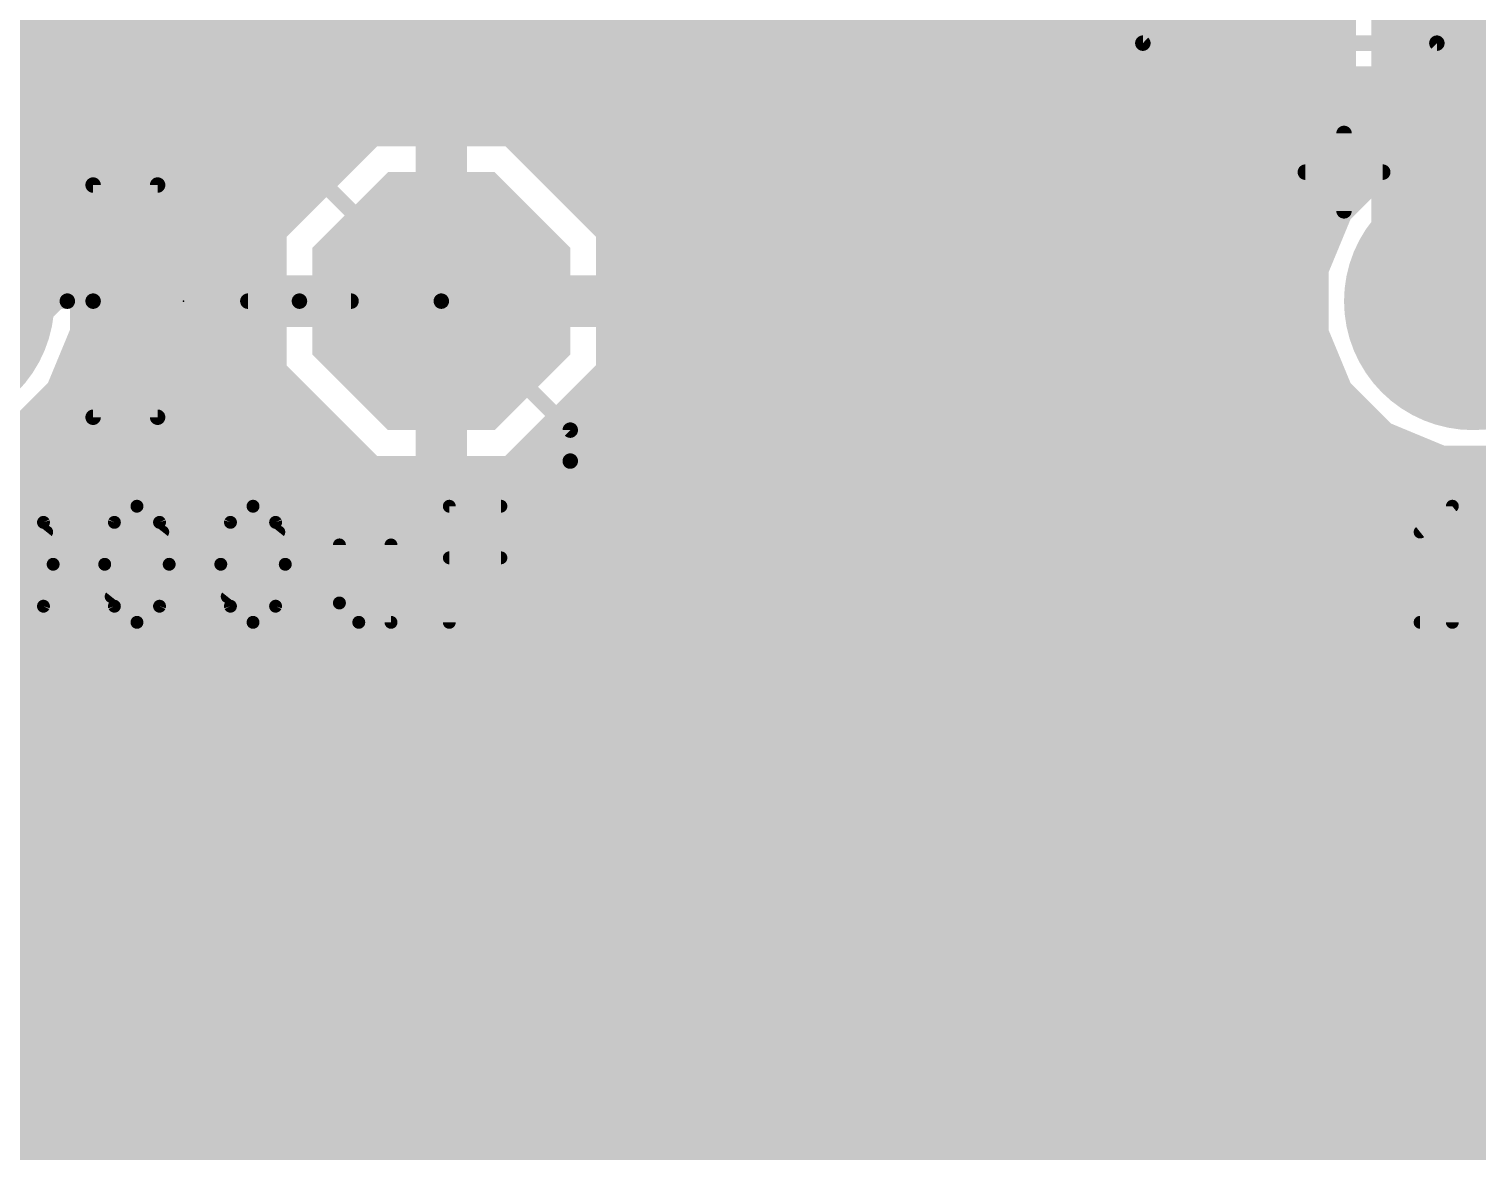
# Model space of a CAD drawing. Extents: x -50 to 50, y 0 to 88.
# Drawn here: x -16.76 to -2.5, y 50.05 to 61.1 of the extents above; entities that cross this region are included whole.
import ezdxf

# ---------------------------------------------------------------- set-up
doc = ezdxf.new("R2010")
doc.units = 0
for name, color, linetype in [('1', 12, 'CONTINUOUS'), ('16', 132, 'CONTINUOUS'), ('17', 110, 'CONTINUOUS'), ('21', 253, 'CONTINUOUS'), ('23', 53, 'CONTINUOUS'), ('27', 253, 'CONTINUOUS'), ('51', 253, 'CONTINUOUS')]:
    doc.layers.add(name, color=color, linetype=linetype)

# ---------------------------------------------------------------- blocks, each defined once
blk = doc.blocks.new('ROUNDP')
at = {"const_width": 0.5}
blk.add_lwpolyline([(0, -0.25, 1), (0, 0.25, 1), (0, -0.25)], format="xyb", dxfattribs=at)
blk = doc.blocks.new('RECT')
blk.add_solid([(-0.5, -0.5), (0.5, -0.5), (-0.5, 0.5), (0.5, 0.5)])
blk = doc.blocks.new('OCTAGONP')
at = {"const_width": 0.5}
blk.add_lwpolyline([(-0.25, -0.1036), (-0.25, 0.1036), (-0.1036, 0.25), (0.1036, 0.25), (0.25, 0.1036), (0.25, -0.1036), (0.1036, -0.25), (-0.1036, -0.25), (-0.25, -0.1036), (-0.25, 0.1036)], dxfattribs=at)

msp = doc.modelspace()

# ---------------------------------------------------------------- linework, layer by layer
at = {"layer": '1'}
for points, const_width in [([(-13.4944, 64.6889), (-17.78, 60.4033)], 0.5), ([(-12.7, 63.5), (-17.78, 58.42)], 2), ([(-2.54, 58.42), (-2.54, 63.5)], 2), ([(-16.1076, 58.1091), (-12.1191, 62.0976)], 0.5), ([(-3.9424, 62.0976), (-3.9424, 59.3827)], 0.5), ([(-13.2167, 61), (-3.9424, 61)], 0.5), ([(-13.7167, 60.5), (-3.9424, 60.5)], 0.5), ([(-13.4348, 60.194), (-14.474, 59.1548)], 0.5), ([(-12.704, 60.194), (-13.4348, 60.194)], 0.5), ([(-12.704, 58.424), (-12.704, 60.194)], 0.5), ([(-12.696, 60.194), (-12.696, 58.424)], 0.5), ([(-11.9652, 60.194), (-12.696, 60.194)], 0.5), ([(-10.926, 59.1548), (-11.9652, 60.194)], 0.5), ([(-14.2167, 60), (-13.6288, 60)], 0.5), ([(-12.704, 60), (-12.696, 60)], 0.5), ([(-11.7712, 60), (-3.9424, 60)], 0.5), ([(-14.7167, 59.5), (-14.1288, 59.5)], 0.5), ([(-12.704, 59.5), (-12.696, 59.5)], 0.5), ([(-11.2712, 59.5), (-3.9424, 59.5)], 0.5), ([(-3.9578, 59.3673), (-4.2124, 58.7527)], 0.5), ([(-3.9424, 59.3827), (-3.9578, 59.3673)], 0.5), ([(-14.474, 59.1548), (-14.474, 58.424)], 0.5), ([(-10.926, 58.424), (-10.926, 59.1548)], 0.5), ([(-15.2167, 59), (-14.474, 59)], 0.5), ([(-12.704, 59), (-12.696, 59)], 0.5), ([(-10.926, 59), (-4.1099, 59)], 0.5), ([(-4.2124, 58.7527), (-4.2124, 58.0873)], 0.5), ([(-15.7167, 58.5), (-14.474, 58.5)], 0.5), ([(-14.474, 58.424), (-12.704, 58.424)], 0.5), ([(-12.704, 58.416), (-14.474, 58.416)], 0.5), ([(-14.474, 58.416), (-14.474, 57.6852)], 0.5), ([(-12.704, 58.5), (-12.696, 58.5)], 0.5), ([(-12.696, 58.424), (-12.704, 58.424)], 0.5), ([(-12.704, 58.424), (-12.704, 58.416)], 0.5), ([(-12.704, 56.646), (-12.704, 58.416)], 0.5), ([(-12.704, 58.416), (-12.696, 58.416)], 0.5), ([(-12.696, 58.416), (-12.696, 58.424)], 0.5), ([(-12.696, 58.424), (-10.926, 58.424)], 0.5), ([(-12.696, 58.416), (-12.696, 56.646)], 0.5), ([(-10.926, 58.416), (-12.696, 58.416)], 0.5), ([(-10.926, 58.5), (-4.2124, 58.5)], 0.5), ([(-10.926, 57.6852), (-10.926, 58.416)], 0.5), ([(-12.7, 58.42), (-11.43, 57.15)], 0.1524), ([(-16.3622, 57.4727), (-16.1076, 58.0873)], 0.5), ([(-16.1076, 58.0873), (-16.1076, 58.1091)], 0.5), ([(-4.2124, 58.0873), (-3.9578, 57.4727)], 0.5), ([(-16.1438, 58), (-14.474, 58)], 0.5), ([(-12.704, 58), (-12.696, 58)], 0.5), ([(-10.926, 58), (-4.1762, 58)], 0.5), ([(-14.474, 57.6852), (-13.4348, 56.646)], 0.5), ([(-11.9652, 56.646), (-10.926, 57.6852)], 0.5), ([(-16.3776, 57.4573), (-16.3622, 57.4727)], 0.5), ([(-16.3776, 42.9234), (-16.3776, 57.4573)], 0.5), ([(-16.3509, 57.5), (-14.2888, 57.5)], 0.5), ([(-12.704, 57.5), (-12.696, 57.5)], 0.5), ([(-11.1112, 57.5), (-3.9691, 57.5)], 0.5), ([(-3.9578, 57.4727), (-3.4873, 57.0022)], 0.5), ([(-16.3776, 57), (-13.7888, 57)], 0.5), ([(-12.704, 57), (-12.696, 57)], 0.5), ([(-11.6112, 57), (-3.482, 57)], 0.5), ([(-11.43, 57.15), (-11.43, 56.8452)], 0.1524), ([(-3.4873, 57.0022), (-2.8727, 56.7476)], 0.5), ([(-11.43, 56.8452), (-11.43, 41.148)], 0.1524), ([(-11.43, 56.8452), (-1.9812, 56.8452)], 0.1524), ([(-2.8727, 56.7476), (-2.2073, 56.7476)], 0.5), ([(-13.4348, 56.646), (-12.704, 56.646)], 0.5), ([(-12.696, 56.646), (-11.9652, 56.646)], 0.5), ([(-16.3776, 56.5), (10.0666, 56.5)], 0.5), ([(-16.3776, 56), (10.0666, 56)], 0.5), ([(-16.3776, 55.5), (10.0666, 55.5)], 0.5), ([(-16.3776, 55), (10.0666, 55)], 0.5), ([(-16.3776, 54.5), (10.0666, 54.5)], 0.5), ([(-16.3776, 54), (10.0666, 54)], 0.5), ([(-16.3776, 53.5), (10.0666, 53.5)], 0.5), ([(-16.3776, 53), (10.0666, 53)], 0.5), ([(-16.3776, 52.5), (10.0666, 52.5)], 0.5), ([(-16.3776, 52), (10.0666, 52)], 0.5), ([(-16.3776, 51.5), (10.0666, 51.5)], 0.5), ([(-16.3776, 51), (10.0666, 51)], 0.5), ([(-16.3776, 50.5), (10.0666, 50.5)], 0.5), ([(-16.3776, 50), (10.0666, 50)], 0.5)]:
    msp.add_lwpolyline(points, dxfattribs=dict(at, const_width=const_width))
for points, const_width in [([(-13.2167, 61.125, 1), (-13.2167, 60.875)], 0.25), ([(-3.9424, 60.875, 1), (-3.9424, 61.125)], 0.25), ([(-13.7167, 60.625, 1), (-13.7167, 60.375)], 0.25), ([(-3.9424, 60.375, 1), (-3.9424, 60.625)], 0.25), ([(-13.4348, 60.319, 1), (-13.4348, 60.069)], 0.25), ([(-13.3464, 60.1056, 1), (-13.5232, 60.2824)], 0.25), ([(-12.579, 60.194, 1), (-12.829, 60.194)], 0.25), ([(-12.571, 60.194, 1), (-12.821, 60.194)], 0.25), ([(-12.696, 60.319, 1), (-12.696, 60.069)], 0.25), ([(-12.704, 60.069, 1), (-12.704, 60.319)], 0.25), ([(-11.8768, 60.2824, 1), (-12.0536, 60.1056)], 0.25), ([(-11.9652, 60.069, 1), (-11.9652, 60.319)], 0.25), ([(-14.2167, 60.125, 1), (-14.2167, 59.875)], 0.25), ([(-13.6288, 59.875, 1), (-13.6288, 60.125)], 0.25), ([(-12.704, 60.125, 1), (-12.704, 59.875)], 0.25), ([(-12.696, 59.875, 1), (-12.696, 60.125)], 0.25), ([(-11.7712, 60.125, 1), (-11.7712, 59.875)], 0.25), ([(-3.9424, 59.875, 1), (-3.9424, 60.125)], 0.25), ([(-14.7167, 59.625, 1), (-14.7167, 59.375)], 0.25), ([(-14.1288, 59.375, 1), (-14.1288, 59.625)], 0.25), ([(-12.704, 59.625, 1), (-12.704, 59.375)], 0.25), ([(-12.696, 59.375, 1), (-12.696, 59.625)], 0.25), ([(-11.2712, 59.625, 1), (-11.2712, 59.375)], 0.25), ([(-3.8423, 59.3195, 1), (-4.0733, 59.4152)], 0.25), ([(-3.854, 59.2943, 1), (-4.0308, 59.4711)], 0.25), ([(-3.9424, 59.375, 1), (-3.9424, 59.625)], 0.25), ([(-4.0462, 59.4557, 1), (-3.8694, 59.2789)], 0.25), ([(-4.0674, 59.3827, 1), (-3.8174, 59.3827)], 0.25), ([(-14.349, 59.1548, 1), (-14.599, 59.1548)], 0.25), ([(-14.5624, 59.2432, 1), (-14.3856, 59.0664)], 0.25), ([(-10.801, 59.1548, 1), (-11.051, 59.1548)], 0.25), ([(-11.0144, 59.0664, 1), (-10.8376, 59.2432)], 0.25), ([(-15.2167, 59.125, 1), (-15.2167, 58.875)], 0.25), ([(-14.474, 58.875, 1), (-14.474, 59.125)], 0.25), ([(-12.704, 59.125, 1), (-12.704, 58.875)], 0.25), ([(-12.696, 58.875, 1), (-12.696, 59.125)], 0.25), ([(-10.926, 59.125, 1), (-10.926, 58.875)], 0.25), ([(-4.1099, 58.875, 1), (-4.1099, 59.125)], 0.25), ([(-4.0874, 58.7527, 1), (-4.3374, 58.7527)], 0.25), ([(-4.3279, 58.8005, 1), (-4.0969, 58.7048)], 0.25), ([(-3.04, 58.42, 1), (-2.04, 58.42)], 1), ([(-15.7167, 58.625, 1), (-15.7167, 58.375)], 0.25), ([(-14.474, 58.549, 1), (-14.474, 58.299)], 0.25), ([(-14.474, 58.541, 1), (-14.474, 58.291)], 0.25), ([(-14.349, 58.416, 1), (-14.599, 58.416)], 0.25), ([(-14.474, 58.375, 1), (-14.474, 58.625)], 0.25), ([(-12.704, 58.625, 1), (-12.704, 58.375)], 0.25), ([(-12.704, 58.549, 1), (-12.704, 58.299)], 0.25), ([(-12.579, 58.424, 1), (-12.829, 58.424)], 0.25), ([(-12.579, 58.416, 1), (-12.829, 58.416)], 0.25), ([(-12.704, 58.541, 1), (-12.704, 58.291)], 0.25), ([(-12.571, 58.424, 1), (-12.821, 58.424)], 0.25), ([(-12.696, 58.549, 1), (-12.696, 58.299)], 0.25), ([(-12.571, 58.416, 1), (-12.821, 58.416)], 0.25), ([(-12.696, 58.541, 1), (-12.696, 58.291)], 0.25), ([(-12.704, 58.299, 1), (-12.704, 58.549)], 0.25), ([(-12.704, 58.291, 1), (-12.704, 58.541)], 0.25), ([(-12.696, 58.375, 1), (-12.696, 58.625)], 0.25), ([(-12.696, 58.299, 1), (-12.696, 58.549)], 0.25), ([(-12.696, 58.291, 1), (-12.696, 58.541)], 0.25), ([(-10.926, 58.625, 1), (-10.926, 58.375)], 0.25), ([(-10.801, 58.416, 1), (-11.051, 58.416)], 0.25), ([(-10.926, 58.299, 1), (-10.926, 58.549)], 0.25), ([(-10.926, 58.291, 1), (-10.926, 58.541)], 0.25), ([(-4.2124, 58.375, 1), (-4.2124, 58.625)], 0.25), ([(-14.599, 58.424, 1), (-14.349, 58.424)], 0.25), ([(-12.829, 58.424, 1), (-12.579, 58.424)], 0.25), ([(-12.829, 58.416, 1), (-12.579, 58.416)], 0.25), ([(-12.821, 58.424, 1), (-12.571, 58.424)], 0.25), ([(-12.821, 58.416, 1), (-12.571, 58.416)], 0.25), ([(-12.6731, 58.4469, 1), (-12.7269, 58.3931)], 0.0762), ([(-11.051, 58.424, 1), (-10.801, 58.424)], 0.25), ([(-15.9826, 58.1091, 1), (-16.2326, 58.1091)], 0.25), ([(-15.9921, 58.0395, 1), (-16.2231, 58.1352)], 0.25), ([(-4.0969, 58.1352, 1), (-4.3279, 58.0395)], 0.25), ([(-16.1438, 58.125, 1), (-16.1438, 57.875)], 0.25), ([(-16.196, 58.1975, 1), (-16.0192, 58.0207)], 0.25), ([(-16.2326, 58.0873, 1), (-15.9826, 58.0873)], 0.25), ([(-14.474, 57.875, 1), (-14.474, 58.125)], 0.25), ([(-12.704, 58.125, 1), (-12.704, 57.875)], 0.25), ([(-12.696, 57.875, 1), (-12.696, 58.125)], 0.25), ([(-10.926, 58.125, 1), (-10.926, 57.875)], 0.25), ([(-4.3374, 58.0873, 1), (-4.0874, 58.0873)], 0.25), ([(-4.1762, 57.875, 1), (-4.1762, 58.125)], 0.25), ([(-14.3856, 57.7736, 1), (-14.5624, 57.5968)], 0.25), ([(-10.8376, 57.5968, 1), (-11.0144, 57.7736)], 0.25), ([(-14.599, 57.6852, 1), (-14.349, 57.6852)], 0.25), ([(-11.051, 57.6852, 1), (-10.801, 57.6852)], 0.25), ([(-16.2526, 57.4573, 1), (-16.5026, 57.4573)], 0.25), ([(-16.466, 57.5457, 1), (-16.2892, 57.3689)], 0.25), ([(-16.4777, 57.5205, 1), (-16.2467, 57.4248)], 0.25), ([(-16.3509, 57.625, 1), (-16.3509, 57.375)], 0.25), ([(-16.2738, 57.3843, 1), (-16.4506, 57.5611)], 0.25), ([(-14.2888, 57.375, 1), (-14.2888, 57.625)], 0.25), ([(-12.704, 57.625, 1), (-12.704, 57.375)], 0.25), ([(-12.696, 57.375, 1), (-12.696, 57.625)], 0.25), ([(-11.1112, 57.625, 1), (-11.1112, 57.375)], 0.25), ([(-3.8694, 57.561, 1), (-4.0462, 57.3843)], 0.25), ([(-4.0733, 57.4248, 1), (-3.8423, 57.5205)], 0.25), ([(-3.9691, 57.375, 1), (-3.9691, 57.625)], 0.25), ([(-16.3776, 57.125, 1), (-16.3776, 56.875)], 0.25), ([(-13.7888, 56.875, 1), (-13.7888, 57.125)], 0.25), ([(-12.704, 57.125, 1), (-12.704, 56.875)], 0.25), ([(-12.696, 56.875, 1), (-12.696, 57.125)], 0.25), ([(-11.6112, 57.125, 1), (-11.6112, 56.875)], 0.25), ([(-11.3919, 57.15, 1), (-11.4681, 57.15)], 0.0762), ([(-11.4569, 57.1231, 1), (-11.4031, 57.1769)], 0.0762), ([(-3.4395, 57.1177, 1), (-3.5352, 56.8867)], 0.25), ([(-3.5757, 56.9138, 1), (-3.3989, 57.0906)], 0.25), ([(-3.482, 56.875, 1), (-3.482, 57.125)], 0.25), ([(-11.3919, 56.8452, 1), (-11.4681, 56.8452)], 0.0762), ([(-11.43, 56.8833, 1), (-11.43, 56.8071)], 0.0762), ([(-2.8727, 56.8726, 1), (-2.8727, 56.6226)], 0.25), ([(-2.9205, 56.6321, 1), (-2.8248, 56.8631)], 0.25), ([(-13.4348, 56.771, 1), (-13.4348, 56.521)], 0.25), ([(-13.5232, 56.5576, 1), (-13.3464, 56.7344)], 0.25), ([(-12.829, 56.646, 1), (-12.579, 56.646)], 0.25), ([(-12.696, 56.771, 1), (-12.696, 56.521)], 0.25), ([(-12.821, 56.646, 1), (-12.571, 56.646)], 0.25), ([(-12.704, 56.521, 1), (-12.704, 56.771)], 0.25), ([(-12.0536, 56.7344, 1), (-11.8768, 56.5576)], 0.25), ([(-11.9652, 56.521, 1), (-11.9652, 56.771)], 0.25), ([(-11.4681, 56.8452, 1), (-11.3919, 56.8452)], 0.0762), ([(-16.3776, 56.625, 1), (-16.3776, 56.375)], 0.25), ([(-16.3776, 56.125, 1), (-16.3776, 55.875)], 0.25), ([(-16.3776, 55.625, 1), (-16.3776, 55.375)], 0.25), ([(-16.3776, 55.125, 1), (-16.3776, 54.875)], 0.25), ([(-16.3776, 54.625, 1), (-16.3776, 54.375)], 0.25), ([(-16.3776, 54.125, 1), (-16.3776, 53.875)], 0.25), ([(-16.3776, 53.625, 1), (-16.3776, 53.375)], 0.25), ([(-16.3776, 53.125, 1), (-16.3776, 52.875)], 0.25), ([(-16.3776, 52.625, 1), (-16.3776, 52.375)], 0.25), ([(-16.3776, 52.125, 1), (-16.3776, 51.875)], 0.25), ([(-16.3776, 51.625, 1), (-16.3776, 51.375)], 0.25), ([(-16.3776, 51.125, 1), (-16.3776, 50.875)], 0.25), ([(-16.3776, 50.625, 1), (-16.3776, 50.375)], 0.25), ([(-16.3776, 50.125, 1), (-16.3776, 49.875)], 0.25)]:
    msp.add_lwpolyline(points, format="xyb", dxfattribs=dict(at, const_width=const_width))
at = {"layer": '16'}
for points, const_width in [([(-10.2108, 65.3796), (-5.7912, 60.96)], 0.1524), ([(-10.182, 64.674), (-5.9894, 60.4814)], 0.5), ([(-12.7, 58.42), (-15.5448, 61.2648)], 0.1524), ([(-23.4738, 61), (-6.508, 61)], 0.5), ([(-5.7912, 60.96), (-2.8956, 60.96)], 0.1524), ([(-2.8956, 60.96), (15.6972, 42.3672)], 0.1524), ([(-23.4738, 60.5), (-6.008, 60.5)], 0.5), ([(-5.9894, 60.4814), (-3.0938, 60.4814)], 0.5), ([(-3.0938, 60.4814), (-2.7048, 60.0924)], 0.5), ([(-16.8327, 59.8378), (-17.4473, 60.0924)], 0.5), ([(-13.4348, 60.194), (-14.474, 59.1548)], 0.5), ([(-12.704, 60.194), (-13.4348, 60.194)], 0.5), ([(-12.704, 58.424), (-12.704, 60.194)], 0.5), ([(-12.696, 60.194), (-12.696, 58.424)], 0.5), ([(-11.9652, 60.194), (-12.696, 60.194)], 0.5), ([(-10.926, 59.1548), (-11.9652, 60.194)], 0.5), ([(-2.8727, 60.0924), (-3.4873, 59.8378)], 0.5), ([(-2.7048, 60.0924), (-2.8727, 60.0924)], 0.5), ([(-17.2243, 60), (-13.6288, 60)], 0.5), ([(-12.704, 60), (-12.696, 60)], 0.5), ([(-11.7712, 60), (-3.0957, 60)], 0.5), ([(-16.3622, 59.3673), (-16.8327, 59.8378)], 0.5), ([(-3.4873, 59.8378), (-3.9578, 59.3673)], 0.5), ([(-16.4949, 59.5), (-14.1288, 59.5)], 0.5), ([(-16.1076, 58.7527), (-16.3622, 59.3673)], 0.5), ([(-12.704, 59.5), (-12.696, 59.5)], 0.5), ([(-11.2712, 59.5), (-3.8251, 59.5)], 0.5), ([(-3.9578, 59.3673), (-4.2124, 58.7527)], 0.5), ([(-14.474, 59.1548), (-14.474, 58.424)], 0.5), ([(-10.926, 58.424), (-10.926, 59.1548)], 0.5), ([(-16.2101, 59), (-14.474, 59)], 0.5), ([(-12.704, 59), (-12.696, 59)], 0.5), ([(-10.926, 59), (-4.1099, 59)], 0.5), ([(-16.1076, 58.0873), (-16.1076, 58.7527)], 0.5), ([(-4.2124, 58.7527), (-4.2124, 58.0873)], 0.5), ([(-16.1076, 58.5), (-14.474, 58.5)], 0.5), ([(-14.474, 58.424), (-12.704, 58.424)], 0.5), ([(-12.704, 58.416), (-14.474, 58.416)], 0.5), ([(-14.474, 58.416), (-14.474, 57.6852)], 0.5), ([(-12.704, 58.5), (-12.696, 58.5)], 0.5), ([(-12.696, 58.424), (-12.704, 58.424)], 0.5), ([(-12.704, 58.424), (-12.704, 58.416)], 0.5), ([(-12.704, 56.646), (-12.704, 58.416)], 0.5), ([(-12.704, 58.416), (-12.696, 58.416)], 0.5), ([(-12.696, 58.416), (-12.696, 58.424)], 0.5), ([(-12.696, 58.424), (-10.926, 58.424)], 0.5), ([(-12.696, 58.416), (-12.696, 56.646)], 0.5), ([(-10.926, 58.416), (-12.696, 58.416)], 0.5), ([(-10.926, 58.5), (-4.2124, 58.5)], 0.5), ([(-10.926, 57.6852), (-10.926, 58.416)], 0.5), ([(-16.3622, 57.4727), (-16.1076, 58.0873)], 0.5), ([(-4.2124, 58.0873), (-3.9578, 57.4727)], 0.5), ([(-16.1438, 58), (-14.474, 58)], 0.5), ([(-12.704, 58), (-12.696, 58)], 0.5), ([(-10.926, 58), (-4.1762, 58)], 0.5), ([(-14.474, 57.6852), (-13.4348, 56.646)], 0.5), ([(-11.9652, 56.646), (-10.926, 57.6852)], 0.5), ([(-16.8327, 57.0022), (-16.3622, 57.4727)], 0.5), ([(-16.3509, 57.5), (-14.2888, 57.5)], 0.5), ([(-12.704, 57.5), (-12.696, 57.5)], 0.5), ([(-11.1112, 57.5), (-3.9691, 57.5)], 0.5), ([(-3.9578, 57.4727), (-3.4873, 57.0022)], 0.5), ([(-17.4473, 56.7476), (-16.8327, 57.0022)], 0.5), ([(-16.838, 57), (-13.7888, 57)], 0.5), ([(-12.704, 57), (-12.696, 57)], 0.5), ([(-11.6112, 57), (-3.482, 57)], 0.5), ([(-3.4873, 57.0022), (-2.8727, 56.7476)], 0.5), ([(-2.8727, 56.7476), (-2.2073, 56.7476)], 0.5), ([(-13.4348, 56.646), (-12.704, 56.646)], 0.5), ([(-12.696, 56.646), (-11.9652, 56.646)], 0.5), ([(-23.4738, 56.5), (0.8876, 56.5)], 0.5), ([(-23.4738, 56), (1.3876, 56)], 0.5), ([(-23.4738, 55.5), (1.8876, 55.5)], 0.5), ([(-23.4738, 55), (2.3876, 55)], 0.5), ([(-23.4738, 54.5), (2.8876, 54.5)], 0.5), ([(-23.4738, 54), (3.3876, 54)], 0.5), ([(-23.4738, 53.5), (3.8876, 53.5)], 0.5), ([(-23.4738, 53), (4.3876, 53)], 0.5), ([(-23.4738, 52.5), (4.8876, 52.5)], 0.5), ([(-23.4738, 52), (5.3876, 52)], 0.5), ([(-23.4738, 51.5), (5.8876, 51.5)], 0.5), ([(-23.4738, 51), (6.3876, 51)], 0.5), ([(-23.4738, 50.5), (6.8876, 50.5)], 0.5), ([(-23.4738, 50), (7.3876, 50)], 0.5)]:
    msp.add_lwpolyline(points, dxfattribs=dict(at, const_width=const_width))
for points, const_width in [([(-6.508, 60.875, 1), (-6.508, 61.125)], 0.25), ([(-5.7912, 60.9981, 1), (-5.7912, 60.9219)], 0.0762), ([(-2.8687, 60.9869, 1), (-2.9225, 60.9331)], 0.0762), ([(-2.8956, 60.9219, 1), (-2.8956, 60.9981)], 0.0762), ([(-5.8181, 60.9331, 1), (-5.7643, 60.9869)], 0.0762), ([(-5.9894, 60.6064, 1), (-5.9894, 60.3564)], 0.25), ([(-6.0778, 60.393, 1), (-5.9011, 60.5698)], 0.25), ([(-6.008, 60.375, 1), (-6.008, 60.625)], 0.25), ([(-3.0055, 60.5698, 1), (-3.1822, 60.393)], 0.25), ([(-3.0938, 60.3564, 1), (-3.0938, 60.6064)], 0.25), ([(-13.4348, 60.319, 1), (-13.4348, 60.069)], 0.25), ([(-13.3464, 60.1056, 1), (-13.5232, 60.2824)], 0.25), ([(-12.579, 60.194, 1), (-12.829, 60.194)], 0.25), ([(-12.571, 60.194, 1), (-12.821, 60.194)], 0.25), ([(-12.696, 60.319, 1), (-12.696, 60.069)], 0.25), ([(-12.704, 60.069, 1), (-12.704, 60.319)], 0.25), ([(-11.8768, 60.2824, 1), (-12.0536, 60.1056)], 0.25), ([(-11.9652, 60.069, 1), (-11.9652, 60.319)], 0.25), ([(-2.8727, 60.2174, 1), (-2.8727, 59.9674)], 0.25), ([(-2.8248, 59.9769, 1), (-2.9205, 60.2079)], 0.25), ([(-2.7048, 59.9674, 1), (-2.7048, 60.2174)], 0.25), ([(-13.6288, 59.875, 1), (-13.6288, 60.125)], 0.25), ([(-12.704, 60.125, 1), (-12.704, 59.875)], 0.25), ([(-12.696, 59.875, 1), (-12.696, 60.125)], 0.25), ([(-11.7712, 60.125, 1), (-11.7712, 59.875)], 0.25), ([(-3.0957, 59.875, 1), (-3.0957, 60.125)], 0.25), ([(-2.7932, 60.004, 1), (-2.6164, 60.1808)], 0.25), ([(-16.7443, 59.9262, 1), (-16.921, 59.7494)], 0.25), ([(-16.8805, 59.7223, 1), (-16.7848, 59.9533)], 0.25), ([(-3.5352, 59.9533, 1), (-3.4395, 59.7223)], 0.25), ([(-3.3989, 59.7494, 1), (-3.5757, 59.9262)], 0.25), ([(-16.4949, 59.625, 1), (-16.4949, 59.375)], 0.25), ([(-16.2467, 59.4152, 1), (-16.4777, 59.3195)], 0.25), ([(-14.1288, 59.375, 1), (-14.1288, 59.625)], 0.25), ([(-12.704, 59.625, 1), (-12.704, 59.375)], 0.25), ([(-12.696, 59.375, 1), (-12.696, 59.625)], 0.25), ([(-11.2712, 59.625, 1), (-11.2712, 59.375)], 0.25), ([(-3.8423, 59.3195, 1), (-4.0733, 59.4152)], 0.25), ([(-3.8251, 59.375, 1), (-3.8251, 59.625)], 0.25), ([(-16.4506, 59.2789, 1), (-16.2738, 59.4557)], 0.25), ([(-4.0462, 59.4557, 1), (-3.8694, 59.2789)], 0.25), ([(-14.349, 59.1548, 1), (-14.599, 59.1548)], 0.25), ([(-14.5624, 59.2432, 1), (-14.3856, 59.0664)], 0.25), ([(-10.801, 59.1548, 1), (-11.051, 59.1548)], 0.25), ([(-11.0144, 59.0664, 1), (-10.8376, 59.2432)], 0.25), ([(-16.2101, 59.125, 1), (-16.2101, 58.875)], 0.25), ([(-14.474, 58.875, 1), (-14.474, 59.125)], 0.25), ([(-12.704, 59.125, 1), (-12.704, 58.875)], 0.25), ([(-12.696, 58.875, 1), (-12.696, 59.125)], 0.25), ([(-10.926, 59.125, 1), (-10.926, 58.875)], 0.25), ([(-4.1099, 58.875, 1), (-4.1099, 59.125)], 0.25), ([(-15.9826, 58.7527, 1), (-16.2326, 58.7527)], 0.25), ([(-16.2231, 58.7048, 1), (-15.9921, 58.8005)], 0.25), ([(-4.0874, 58.7527, 1), (-4.3374, 58.7527)], 0.25), ([(-4.3279, 58.8005, 1), (-4.0969, 58.7048)], 0.25), ([(-16.1076, 58.625, 1), (-16.1076, 58.375)], 0.25), ([(-14.474, 58.549, 1), (-14.474, 58.299)], 0.25), ([(-14.474, 58.541, 1), (-14.474, 58.291)], 0.25), ([(-14.349, 58.416, 1), (-14.599, 58.416)], 0.25), ([(-14.474, 58.375, 1), (-14.474, 58.625)], 0.25), ([(-12.704, 58.625, 1), (-12.704, 58.375)], 0.25), ([(-12.704, 58.549, 1), (-12.704, 58.299)], 0.25), ([(-12.579, 58.424, 1), (-12.829, 58.424)], 0.25), ([(-12.579, 58.416, 1), (-12.829, 58.416)], 0.25), ([(-12.704, 58.541, 1), (-12.704, 58.291)], 0.25), ([(-12.571, 58.424, 1), (-12.821, 58.424)], 0.25), ([(-12.696, 58.549, 1), (-12.696, 58.299)], 0.25), ([(-12.571, 58.416, 1), (-12.821, 58.416)], 0.25), ([(-12.696, 58.541, 1), (-12.696, 58.291)], 0.25), ([(-12.704, 58.299, 1), (-12.704, 58.549)], 0.25), ([(-12.704, 58.291, 1), (-12.704, 58.541)], 0.25), ([(-12.696, 58.375, 1), (-12.696, 58.625)], 0.25), ([(-12.696, 58.299, 1), (-12.696, 58.549)], 0.25), ([(-12.696, 58.291, 1), (-12.696, 58.541)], 0.25), ([(-10.926, 58.625, 1), (-10.926, 58.375)], 0.25), ([(-10.801, 58.416, 1), (-11.051, 58.416)], 0.25), ([(-10.926, 58.299, 1), (-10.926, 58.549)], 0.25), ([(-10.926, 58.291, 1), (-10.926, 58.541)], 0.25), ([(-4.2124, 58.375, 1), (-4.2124, 58.625)], 0.25), ([(-14.599, 58.424, 1), (-14.349, 58.424)], 0.25), ([(-12.829, 58.424, 1), (-12.579, 58.424)], 0.25), ([(-12.829, 58.416, 1), (-12.579, 58.416)], 0.25), ([(-12.821, 58.424, 1), (-12.571, 58.424)], 0.25), ([(-12.821, 58.416, 1), (-12.571, 58.416)], 0.25), ([(-12.7269, 58.3931, 1), (-12.6731, 58.4469)], 0.0762), ([(-11.051, 58.424, 1), (-10.801, 58.424)], 0.25), ([(-15.9921, 58.0395, 1), (-16.2231, 58.1352)], 0.25), ([(-4.0969, 58.1352, 1), (-4.3279, 58.0395)], 0.25), ([(-16.1438, 58.125, 1), (-16.1438, 57.875)], 0.25), ([(-16.2326, 58.0873, 1), (-15.9826, 58.0873)], 0.25), ([(-14.474, 57.875, 1), (-14.474, 58.125)], 0.25), ([(-12.704, 58.125, 1), (-12.704, 57.875)], 0.25), ([(-12.696, 57.875, 1), (-12.696, 58.125)], 0.25), ([(-10.926, 58.125, 1), (-10.926, 57.875)], 0.25), ([(-4.3374, 58.0873, 1), (-4.0874, 58.0873)], 0.25), ([(-4.1762, 57.875, 1), (-4.1762, 58.125)], 0.25), ([(-14.3856, 57.7736, 1), (-14.5624, 57.5968)], 0.25), ([(-10.8376, 57.5968, 1), (-11.0144, 57.7736)], 0.25), ([(-14.599, 57.6852, 1), (-14.349, 57.6852)], 0.25), ([(-11.051, 57.6852, 1), (-10.801, 57.6852)], 0.25), ([(-16.4777, 57.5205, 1), (-16.2467, 57.4248)], 0.25), ([(-16.3509, 57.625, 1), (-16.3509, 57.375)], 0.25), ([(-16.2738, 57.3843, 1), (-16.4506, 57.561)], 0.25), ([(-14.2888, 57.375, 1), (-14.2888, 57.625)], 0.25), ([(-12.704, 57.625, 1), (-12.704, 57.375)], 0.25), ([(-12.696, 57.375, 1), (-12.696, 57.625)], 0.25), ([(-11.1112, 57.625, 1), (-11.1112, 57.375)], 0.25), ([(-3.8694, 57.561, 1), (-4.0462, 57.3843)], 0.25), ([(-4.0733, 57.4248, 1), (-3.8423, 57.5205)], 0.25), ([(-3.9691, 57.375, 1), (-3.9691, 57.625)], 0.25), ([(-16.838, 57.125, 1), (-16.838, 56.875)], 0.25), ([(-16.921, 57.0906, 1), (-16.7443, 56.9138)], 0.25), ([(-16.7848, 56.8867, 1), (-16.8805, 57.1177)], 0.25), ([(-13.7888, 56.875, 1), (-13.7888, 57.125)], 0.25), ([(-12.704, 57.125, 1), (-12.704, 56.875)], 0.25), ([(-12.696, 56.875, 1), (-12.696, 57.125)], 0.25), ([(-11.6112, 57.125, 1), (-11.6112, 56.875)], 0.25), ([(-3.4395, 57.1177, 1), (-3.5352, 56.8867)], 0.25), ([(-3.5757, 56.9138, 1), (-3.3989, 57.0906)], 0.25), ([(-3.482, 56.875, 1), (-3.482, 57.125)], 0.25), ([(-2.8727, 56.8726, 1), (-2.8727, 56.6226)], 0.25), ([(-2.9205, 56.6321, 1), (-2.8248, 56.8631)], 0.25), ([(-13.4348, 56.771, 1), (-13.4348, 56.521)], 0.25), ([(-13.5232, 56.5576, 1), (-13.3464, 56.7344)], 0.25), ([(-12.829, 56.646, 1), (-12.579, 56.646)], 0.25), ([(-12.696, 56.771, 1), (-12.696, 56.521)], 0.25), ([(-12.821, 56.646, 1), (-12.571, 56.646)], 0.25), ([(-12.704, 56.521, 1), (-12.704, 56.771)], 0.25), ([(-12.0536, 56.7344, 1), (-11.8768, 56.5576)], 0.25), ([(-11.9652, 56.521, 1), (-11.9652, 56.771)], 0.25)]:
    msp.add_lwpolyline(points, format="xyb", dxfattribs=dict(at, const_width=const_width))
at = {"layer": '21'}
for points, const_width in [([(-15.24, 53.34, 1), (-15.24, 63.5, 1), (-15.24, 53.34)], 0.1524), ([(0, 53.34, 1), (0, 63.5, 1), (0, 53.34)], 0.1524), ([(-3.7719, 60.071, 1), (-3.8481, 60.071)], 0.0762), ([(-4.191, 59.7281, 1), (-4.191, 59.6519)], 0.0762), ([(-3.429, 59.6519, 1), (-3.429, 59.7281)], 0.0762), ([(-16.129, 59.6011, 1), (-16.129, 59.5249)], 0.0762), ([(-16.0909, 59.563, 1), (-16.1671, 59.563)], 0.0762), ([(-15.4559, 59.563, 1), (-15.5321, 59.563)], 0.0762), ([(-15.494, 59.5249, 1), (-15.494, 59.6011)], 0.0762), ([(-3.8481, 59.309, 1), (-3.7719, 59.309)], 0.0762), ([(-16.383, 58.4581, 1), (-16.383, 58.3819)], 0.0762), ([(-16.0909, 58.42, 1), (-16.1671, 58.42)], 0.0762), ([(-16.129, 58.3819, 1), (-16.129, 58.4581)], 0.0762), ([(-14.605, 58.4581, 1), (-14.605, 58.3819)], 0.0762), ([(-14.097, 58.3819, 1), (-14.097, 58.4581)], 0.0762), ([(-16.1671, 58.42, 1), (-16.0909, 58.42)], 0.0762), ([(-16.129, 57.3151, 1), (-16.129, 57.2389)], 0.0762), ([(-15.494, 57.2389, 1), (-15.494, 57.3151)], 0.0762), ([(-16.1671, 57.277, 1), (-16.0909, 57.277)], 0.0762), ([(-15.5321, 57.277, 1), (-15.4559, 57.277)], 0.0762)]:
    msp.add_lwpolyline(points, format="xyb", dxfattribs=dict(at, const_width=const_width))
at = {"layer": '21', "const_width": 0.1524}
for points in [[(-3.81, 60.071), (-3.81, 59.309)], [(-3.429, 59.69), (-4.191, 59.69)], [(-15.494, 59.563), (-16.129, 59.563)], [(-16.129, 59.563), (-16.129, 58.42)], [(-15.494, 57.277), (-15.494, 59.563)], [(-16.383, 58.42), (-16.129, 58.42)], [(-16.129, 58.42), (-16.129, 57.277)], [(-14.605, 58.42), (-14.097, 58.42)], [(-16.129, 57.277), (-15.494, 57.277)]]:
    msp.add_lwpolyline(points, dxfattribs=at)
at = {"layer": '23'}
msp.add_point((-15.24, 58.42), dxfattribs=at)
at = {"layer": '27'}
for points, const_width in [([(-16.618, 56.242, 0.3205), (-16.8402, 56.4007)], 0.127), ([(-15.6972, 56.4007, 0.3205), (-15.9195, 56.242)], 0.127), ([(-15.6972, 56.4325, 1), (-15.6972, 56.3689)], 0.0635), ([(-15.475, 56.242, 0.3205), (-15.6972, 56.4007)], 0.127), ([(-15.6972, 56.3689, 1), (-15.6972, 56.4325)], 0.0635), ([(-14.5542, 56.4007, 0.3205), (-14.7765, 56.242)], 0.127), ([(-14.5542, 56.4325, 1), (-14.5542, 56.3689)], 0.0635), ([(-14.332, 56.242, 0.3205), (-14.5542, 56.4007)], 0.127), ([(-14.5542, 56.3689, 1), (-14.5542, 56.4325)], 0.0635), ([(-12.6213, 56.4325, 1), (-12.6213, 56.3689)], 0.0635), ([(-12.5895, 56.4007, 1), (-12.653, 56.4007)], 0.0635), ([(-12.1133, 56.3689, 1), (-12.1133, 56.4325)], 0.0635), ([(-2.7115, 56.4007, 1), (-2.775, 56.4007)], 0.0635), ([(-2.7234, 56.3759, 1), (-2.763, 56.4255)], 0.0635), ([(-16.5227, 55.8292, 0.1139), (-16.618, 56.242)], 0.127), ([(-16.5894, 56.2559, 1), (-16.6465, 56.228)], 0.0635), ([(-16.648, 56.2317, 1), (-16.5879, 56.2522)], 0.0635), ([(-16.5614, 56.1269, 1), (-16.611, 56.1665)], 0.0635), ([(-15.9195, 56.242, 0.1139), (-16.0147, 55.8292)], 0.127), ([(-15.9495, 56.2522, 1), (-15.8894, 56.2317)], 0.0635), ([(-15.8909, 56.228, 1), (-15.948, 56.2559)], 0.0635), ([(-15.3797, 55.8292, 0.1139), (-15.475, 56.242)], 0.127), ([(-15.4464, 56.2559, 1), (-15.5035, 56.228)], 0.0635), ([(-15.505, 56.2317, 1), (-15.4449, 56.2522)], 0.0635), ([(-15.4184, 56.1269, 1), (-15.468, 56.1665)], 0.0635), ([(-14.7765, 56.242, 0.1139), (-14.8717, 55.8292)], 0.127), ([(-14.8065, 56.2522, 1), (-14.7464, 56.2317)], 0.0635), ([(-14.7479, 56.228, 1), (-14.805, 56.2559)], 0.0635), ([(-14.2367, 55.8292, 0.1139), (-14.332, 56.242)], 0.127), ([(-14.3034, 56.2559, 1), (-14.3605, 56.228)], 0.0635), ([(-14.362, 56.2317, 1), (-14.3019, 56.2522)], 0.0635), ([(-14.2754, 56.1269, 1), (-14.325, 56.1665)], 0.0635), ([(-3.0805, 56.1715, 1), (-3.0409, 56.1219)], 0.0635), ([(-13.6715, 56.0197, 1), (-13.7351, 56.0197)], 0.0635), ([(-13.1636, 56.0197, 1), (-13.2271, 56.0197)], 0.0635), ([(-12.6213, 55.9245, 1), (-12.6213, 55.861)], 0.0635), ([(-12.1133, 55.861, 1), (-12.1133, 55.9245)], 0.0635), ([(-16.618, 55.4165, 0.1139), (-16.5227, 55.8292)], 0.127), ([(-16.491, 55.8292, 1), (-16.5544, 55.8292)], 0.0635), ([(-16.5544, 55.8292, 1), (-16.491, 55.8292)], 0.0635), ([(-15.983, 55.8292, 1), (-16.0465, 55.8292)], 0.0635), ([(-16.0465, 55.8292, 1), (-15.983, 55.8292)], 0.0635), ([(-16.0147, 55.8292, 0.1139), (-15.9195, 55.4165)], 0.127), ([(-15.475, 55.4165, 0.1139), (-15.3797, 55.8292)], 0.127), ([(-15.348, 55.8292, 1), (-15.4115, 55.8292)], 0.0635), ([(-15.4115, 55.8292, 1), (-15.348, 55.8292)], 0.0635), ([(-14.8717, 55.8292, 0.1139), (-14.7765, 55.4165)], 0.127), ([(-14.84, 55.8292, 1), (-14.9034, 55.8292)], 0.0635), ([(-14.9034, 55.8292, 1), (-14.84, 55.8292)], 0.0635), ([(-14.332, 55.4165, 0.1139), (-14.2367, 55.8292)], 0.127), ([(-14.205, 55.8292, 1), (-14.2684, 55.8292)], 0.0635), ([(-14.2684, 55.8292, 1), (-14.205, 55.8292)], 0.0635), ([(-16.8402, 55.2577, 0.3205), (-16.618, 55.4165)], 0.127), ([(-16.5879, 55.4062, 1), (-16.648, 55.4267)], 0.0635), ([(-15.976, 55.5315, 1), (-15.9264, 55.4919)], 0.0635), ([(-15.9195, 55.4165, 0.3205), (-15.6972, 55.2577)], 0.127), ([(-15.8894, 55.4267, 1), (-15.9495, 55.4062)], 0.0635), ([(-15.6972, 55.2577, 0.3205), (-15.475, 55.4165)], 0.127), ([(-15.4449, 55.4062, 1), (-15.505, 55.4267)], 0.0635), ([(-14.833, 55.5315, 1), (-14.7834, 55.4919)], 0.0635), ([(-14.7765, 55.4165, 0.3205), (-14.5542, 55.2577)], 0.127), ([(-14.7464, 55.4267, 1), (-14.8065, 55.4062)], 0.0635), ([(-14.5542, 55.2577, 0.3205), (-14.332, 55.4165)], 0.127), ([(-14.3019, 55.4062, 1), (-14.362, 55.4267)], 0.0635), ([(-13.7033, 55.4482, 0.4142), (-13.5128, 55.2577)], 0.127), ([(-13.6715, 55.4482, 1), (-13.7351, 55.4482)], 0.0635), ([(-13.7351, 55.4482, 1), (-13.6715, 55.4482)], 0.0635), ([(-16.6465, 55.4304, 1), (-16.5894, 55.4025)], 0.0635), ([(-15.948, 55.4025, 1), (-15.8909, 55.4304)], 0.0635), ([(-15.5035, 55.4304, 1), (-15.4464, 55.4025)], 0.0635), ([(-14.805, 55.4025, 1), (-14.7479, 55.4304)], 0.0635), ([(-14.3605, 55.4304, 1), (-14.3034, 55.4025)], 0.0635), ([(-15.6972, 55.2895, 1), (-15.6972, 55.2259)], 0.0635), ([(-15.6972, 55.2259, 1), (-15.6972, 55.2895)], 0.0635), ([(-14.5542, 55.2895, 1), (-14.5542, 55.2259)], 0.0635), ([(-14.5542, 55.2259, 1), (-14.5542, 55.2895)], 0.0635), ([(-13.5128, 55.2895, 1), (-13.5128, 55.2259)], 0.0635), ([(-13.5128, 55.2259, 1), (-13.5128, 55.2895)], 0.0635), ([(-13.2271, 55.2577, 1), (-13.1636, 55.2577)], 0.0635), ([(-13.1953, 55.2259, 1), (-13.1953, 55.2895)], 0.0635), ([(-12.653, 55.2577, 1), (-12.5895, 55.2577)], 0.0635), ([(-3.0607, 55.2895, 1), (-3.0607, 55.2259)], 0.0635), ([(-2.775, 55.2577, 1), (-2.7115, 55.2577)], 0.0635)]:
    msp.add_lwpolyline(points, format="xyb", dxfattribs=dict(at, const_width=const_width))
at = {"layer": '27', "const_width": 0.127}
for points in [[(-12.6213, 55.2577), (-12.6213, 56.4007)], [(-12.6213, 56.4007), (-12.1133, 56.4007)], [(-3.0607, 56.1467), (-2.7432, 56.4007)], [(-2.7432, 56.4007), (-2.7432, 55.2577)], [(-17.0942, 55.5117), (-16.5862, 56.1467)], [(-15.9512, 55.5117), (-15.4432, 56.1467)], [(-14.8082, 55.5117), (-14.3002, 56.1467)], [(-13.7033, 56.0197), (-13.7033, 55.4482)], [(-13.1953, 55.2577), (-13.1953, 56.0197)], [(-12.6213, 55.8927), (-12.1133, 55.8927)], [(-13.5128, 55.2577), (-13.1953, 55.2577)], [(-3.0607, 55.2577), (-2.4257, 55.2577)]]:
    msp.add_lwpolyline(points, dxfattribs=at)
at = {"layer": '51', "const_width": 0.1524}
for points in [[(-16.891, 58.42), (-16.383, 58.42)], [(-14.097, 58.42), (-13.589, 58.42)]]:
    msp.add_lwpolyline(points, dxfattribs=at)
at = {"layer": '51', "const_width": 0.0762}
for points in [[(-16.383, 58.3819, 1), (-16.383, 58.4581)], [(-14.097, 58.4581, 1), (-14.097, 58.3819)], [(-13.589, 58.3819, 1), (-13.589, 58.4581)]]:
    msp.add_lwpolyline(points, format="xyb", dxfattribs=at)

# ---------------------------------------------------------------- block references
at = {"layer": '17', "xscale": 2.54, "yscale": 2.54}
for name, p in [('ROUNDP', (-17.78, 58.42)), ('ROUNDP', (-17.78, 58.42)), ('OCTAGONP', (-12.7, 58.42)), ('OCTAGONP', (-12.7, 58.42)), ('ROUNDP', (-2.54, 58.42)), ('ROUNDP', (-2.54, 58.42))]:
    msp.add_blockref(name, p, dxfattribs=at)
at = {"layer": '21', "xscale": 0.635, "yscale": 2.286}
msp.add_blockref('RECT', (-14.6685, 58.42), dxfattribs=at)

doc.saveas('drawing.dxf')
